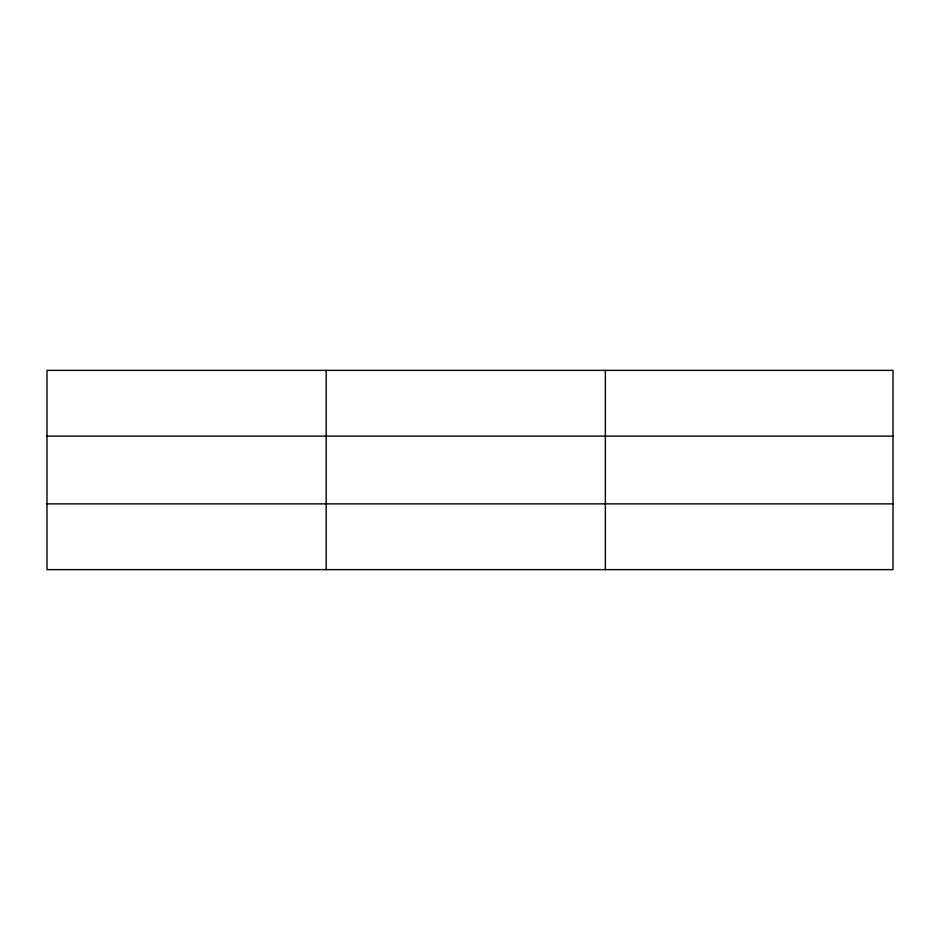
<?xml version="1.0" encoding="UTF-8"?>
<svg xmlns="http://www.w3.org/2000/svg" width="940" height="940" viewBox="0 0 940 940"><rect width="100%" height="100%" fill="white"/><g stroke="black" fill="none" stroke-linecap="round" stroke-linejoin="round"><path stroke-width="1.41" d="M326.18 370.372L326.18 569.628M605.36 370.372L605.36 569.628M893 503.875L893 569.628L47 569.628L47 370.372L893 370.372L893 503.875L47 503.875M47 436.125L893 436.125"/></g></svg>
